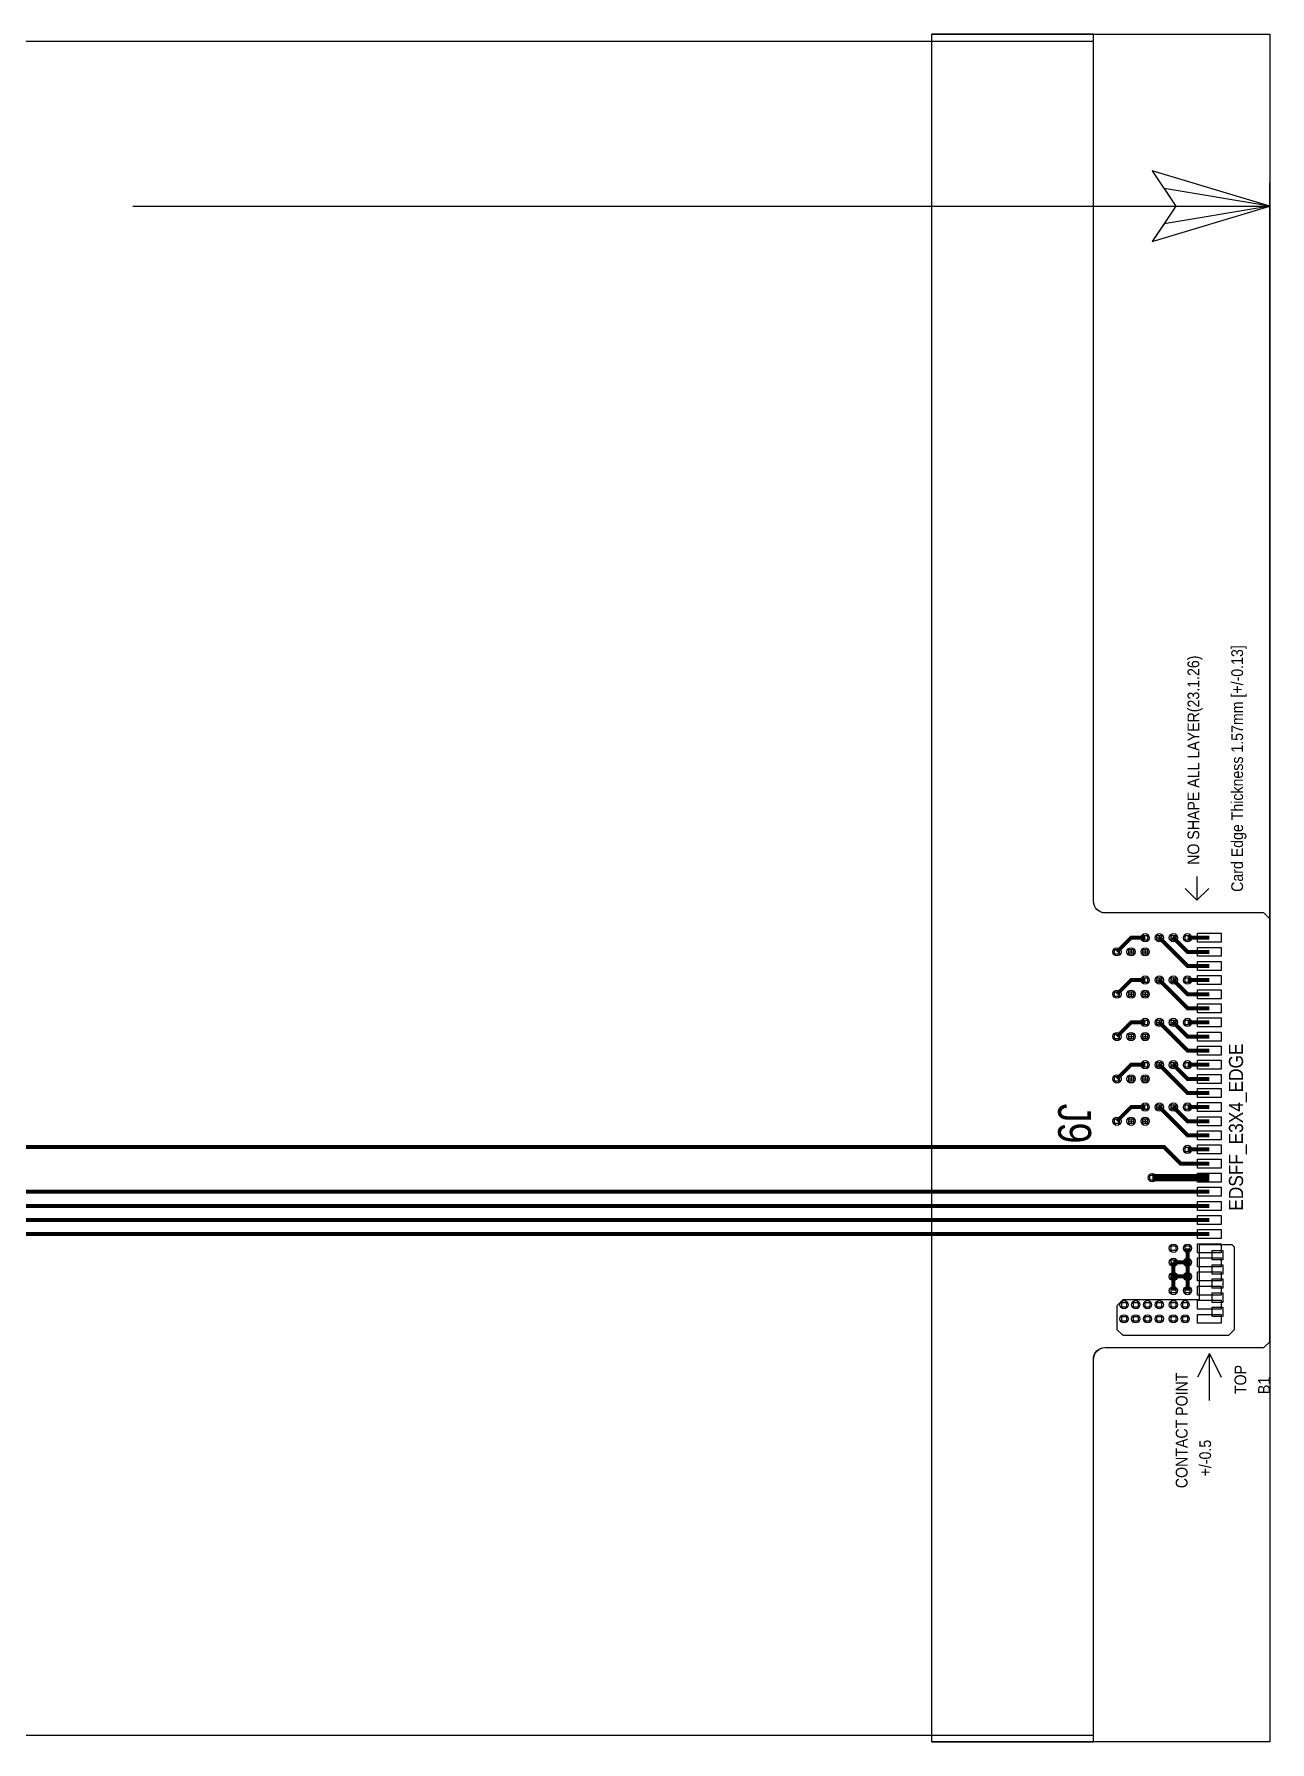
# Model space of a CAD drawing. Extents: x -65 to 700, y -155 to 755.
# Drawn here: x 72.5 to 125, y 374.7 to 447.3 of the extents above; entities that cross this region are included whole.
import ezdxf
from ezdxf.enums import TextEntityAlignment as Align

# ---------------------------------------------------------------- set-up
doc = ezdxf.new("R2010")
doc.units = 0
for name, color, linetype in [('BOARD_GEOMETRY_DIMENSION', 212, 'CONTINUOUS'), ('BOARD_GEOMETRY_OUTLINE', 254, 'CONTINUOUS'), ('COMPONENT_VALUE_ASSEMBLY_TOP', 254, 'CONTINUOUS'), ('ETCH_TOP', 72, 'CONTINUOUS'), ('MANUFACTURING_NCBACKDRILL-1-4', 85, 'CONTINUOUS'), ('MANUFACTURING_NCBACKDRILL-16-4', 85, 'CONTINUOUS'), ('MANUFACTURING_NCLEGEND-1-16', 85, 'CONTINUOUS'), ('PACKAGE_GEOMETRY_ASSEMBLY_TOP', 142, 'CONTINUOUS'), ('PACKAGE_GEOMETRY_PLACE_BOUND_TO', 85, 'CONTINUOUS'), ('PIN_TOP', 72, 'CONTINUOUS'), ('REF_DES_SILKSCREEN_TOP', 150, 'CONTINUOUS'), ('VIA_CLASS_TOP', 72, 'CONTINUOUS')]:
    doc.layers.add(name, color=color, linetype=linetype)

# ---------------------------------------------------------------- blocks, each defined once
blk = doc.blocks.new('FIGURE_SQUARE')
blk.add_lwpolyline([(-0.5, -0.5), (-0.5, 0.5), (0.5, 0.5), (0.5, -0.5)], close=True)
blk = doc.blocks.new('FIGURE_CROSS')
for points in [[(-0.5, 0), (0.5, 0)], [(0, 0.5), (0, -0.5)]]:
    blk.add_lwpolyline(points)

msp = doc.modelspace()

# ---------------------------------------------------------------- linework, layer by layer
at = {"layer": 'BOARD_GEOMETRY_DIMENSION'}
for points in [[(120, 438.5), (125, 440), (120, 441.5), (121, 440), (120, 438.5)], [(125, 440), (120.5, 440.75), (121, 440), (125, 440), (120.5, 439.25), (120, 438.5)], [(125, 409.4341), (125, 441)], [(76.659, 440), (125, 440)]]:
    msp.add_lwpolyline(points, dxfattribs=at)
at = {"layer": 'BOARD_GEOMETRY_OUTLINE'}
msp.add_lwpolyline([(0, 375), (117.5, 375), (117.5, 390.975, -0.429311), (118, 391.475), (124.75, 391.475), (125, 391.725), (125, 409.705), (124.75, 409.955), (118, 409.955, -0.410035), (117.5, 410.455), (117.5, 447), (0, 447)], format="xyb", close=True, dxfattribs=at)
at = {"layer": 'ETCH_TOP'}
for points, const_width in [([(119.7, 408.9), (119.1, 408.9), (118.5, 408.3)], 0.169), ([(122.43, 407.7), (121.5, 407.7), (120.3, 408.9)], 0.171), ([(122.43, 408.3), (121.5, 408.3), (120.9, 408.9)], 0.171), ([(122.43, 408.9), (121.5, 408.9)], 0.169), ([(119.7, 407.1), (119.1, 407.1), (118.5, 406.5)], 0.169), ([(122.43, 405.9), (121.5, 405.9), (120.3, 407.1)], 0.171), ([(122.43, 406.5), (121.5, 406.5), (120.9, 407.1)], 0.171), ([(122.43, 407.1), (121.5, 407.1)], 0.169), ([(119.7, 405.3), (119.1, 405.3), (118.5, 404.7)], 0.169), ([(122.43, 404.1), (121.5, 404.1), (120.3, 405.3)], 0.171), ([(122.43, 404.7), (121.5, 404.7), (120.9, 405.3)], 0.171), ([(122.43, 405.3), (121.5, 405.3)], 0.169), ([(119.7, 403.5), (119.1, 403.5), (118.5, 402.9)], 0.169), ([(122.43, 402.3), (121.5, 402.3), (120.3, 403.5)], 0.171), ([(122.43, 402.9), (121.5, 402.9), (120.9, 403.5)], 0.171), ([(122.43, 403.5), (121.5, 403.5)], 0.169), ([(119.7, 401.7), (119.1, 401.7), (118.5, 401.1)], 0.169), ([(122.43, 400.5), (121.5, 400.5), (120.3, 401.7)], 0.171), ([(122.43, 401.1), (121.5, 401.1), (120.9, 401.7)], 0.171), ([(122.43, 401.7), (121.5, 401.7)], 0.169), ([(66.0001, 400), (111.0001, 400)], 0.169), ([(122.43, 399.3), (121.2, 399.3), (120.5, 400), (111.0001, 400)], 0.169), ([(122.43, 399.9), (121.5, 399.9)], 0.169), ([(122.43, 398.7), (120, 398.7)], 0.3), ([(61.9001, 398.1), (106.9001, 398.1)], 0.169), ([(122.43, 398.1), (106.9001, 398.1)], 0.169), ([(59.5, 397.5), (104.5, 397.5)], 0.169), ([(122.43, 397.5), (104.5, 397.5)], 0.169), ([(57.1001, 396.9), (102.1001, 396.9)], 0.169), ([(122.43, 396.9), (102.1001, 396.9)], 0.169), ([(54.7001, 396.3), (99.7001, 396.3)], 0.169), ([(99.7001, 396.3), (122.43, 396.3)], 0.169), ([(121.5, 395.7), (121.5, 395.1)], 0.169), ([(121.5, 395.1), (120.9, 395.1)], 0.169), ([(120.9, 394.5), (120.9, 395.1)], 0.169), ([(121.5, 394.5), (121.5, 395.1)], 0.169), ([(120.9, 393.9), (120.9, 394.5)], 0.169), ([(120.9, 394.5), (121.5, 394.5)], 0.169), ([(121.5, 394.5), (121.5, 393.9)], 0.169)]:
    msp.add_lwpolyline(points, dxfattribs=dict(at, const_width=const_width))
for points in [[(122, 395.85), (122, 393.5), (118.75, 393.5), (118.5, 393.25), (118.5, 392.25), (118.75, 392), (123.25, 392), (123.5, 392.25), (123.5, 395.75), (123.4, 395.85)], [(122.55, 395.2), (122.55, 395.6), (123, 395.6), (123, 395.2)], [(122.55, 394.6), (122.55, 395), (123, 395), (123, 394.6)], [(122.55, 394), (122.55, 394.4), (123, 394.4), (123, 394)], [(122.55, 393.4), (122.55, 393.8), (123, 393.8), (123, 393.4)], [(122.55, 392.8), (122.55, 393.2), (123, 393.2), (123, 392.8)]]:
    msp.add_lwpolyline(points, close=True, dxfattribs=at)
at = {"layer": 'PACKAGE_GEOMETRY_ASSEMBLY_TOP'}
msp.add_lwpolyline([(110.632, 374.715), (117.5, 374.715), (117.5, 390.975, -0.414214), (118, 391.475), (124.75, 391.475), (125, 391.725), (125, 409.705), (124.75, 409.955), (118, 409.955, -0.414214), (117.5, 410.455), (117.5, 447.315), (110.632, 447.315)], format="xyb", dxfattribs=at)
for points in [[(121.9, 411.5), (121.9, 410.5), (121.4, 411)], [(121.9, 410.5), (122.4, 411)], [(122.43, 389.225), (122.43, 391.225), (121.93, 390.225)], [(122.43, 391.225), (122.93, 390.225)]]:
    msp.add_lwpolyline(points, dxfattribs=at)
at = {"layer": 'PACKAGE_GEOMETRY_PLACE_BOUND_TO'}
msp.add_lwpolyline([(125, 374.715), (110.632, 374.715), (110.632, 447.315), (125, 447.315)], close=True, dxfattribs=at)
at = {"layer": 'PIN_TOP'}
for points in [[(122.93, 408.71), (121.93, 408.71), (121.93, 409.09), (122.93, 409.09)], [(122.93, 408.11), (121.93, 408.11), (121.93, 408.49), (122.93, 408.49)], [(122.93, 407.51), (121.93, 407.51), (121.93, 407.89), (122.93, 407.89)], [(122.93, 406.91), (121.93, 406.91), (121.93, 407.29), (122.93, 407.29)], [(122.93, 406.31), (121.93, 406.31), (121.93, 406.69), (122.93, 406.69)], [(122.93, 405.71), (121.93, 405.71), (121.93, 406.09), (122.93, 406.09)], [(122.93, 405.11), (121.93, 405.11), (121.93, 405.49), (122.93, 405.49)], [(122.93, 404.51), (121.93, 404.51), (121.93, 404.89), (122.93, 404.89)], [(122.93, 403.91), (121.93, 403.91), (121.93, 404.29), (122.93, 404.29)], [(122.93, 403.31), (121.93, 403.31), (121.93, 403.69), (122.93, 403.69)], [(122.93, 402.71), (121.93, 402.71), (121.93, 403.09), (122.93, 403.09)], [(122.93, 402.11), (121.93, 402.11), (121.93, 402.49), (122.93, 402.49)], [(122.93, 401.51), (121.93, 401.51), (121.93, 401.89), (122.93, 401.89)], [(122.93, 400.91), (121.93, 400.91), (121.93, 401.29), (122.93, 401.29)], [(122.93, 400.31), (121.93, 400.31), (121.93, 400.69), (122.93, 400.69)], [(122.93, 399.71), (121.93, 399.71), (121.93, 400.09), (122.93, 400.09)], [(122.93, 399.11), (121.93, 399.11), (121.93, 399.49), (122.93, 399.49)], [(122.93, 398.51), (121.93, 398.51), (121.93, 398.89), (122.93, 398.89)], [(122.93, 397.91), (121.93, 397.91), (121.93, 398.29), (122.93, 398.29)], [(122.93, 397.31), (121.93, 397.31), (121.93, 397.69), (122.93, 397.69)], [(122.93, 396.71), (121.93, 396.71), (121.93, 397.09), (122.93, 397.09)], [(122.93, 396.11), (121.93, 396.11), (121.93, 396.49), (122.93, 396.49)], [(122.93, 395.51), (121.93, 395.51), (121.93, 395.89), (122.93, 395.89)], [(122.93, 394.91), (121.93, 394.91), (121.93, 395.29), (122.93, 395.29)], [(122.93, 394.31), (121.93, 394.31), (121.93, 394.69), (122.93, 394.69)], [(122.93, 393.71), (121.93, 393.71), (121.93, 394.09), (122.93, 394.09)], [(122.93, 393.11), (121.93, 393.11), (121.93, 393.49), (122.93, 393.49)], [(122.93, 392.51), (121.93, 392.51), (121.93, 392.89), (122.93, 392.89)]]:
    msp.add_lwpolyline(points, close=True, dxfattribs=at)
at = {"layer": 'VIA_CLASS_TOP'}
for centre in [(119.7, 408.9), (120.3, 408.9), (120.9, 408.9), (121.5, 408.9), (118.5, 408.3), (119.1, 408.3), (119.7, 408.3), (118.5, 406.5), (119.1, 406.5), (119.7, 407.1), (119.7, 406.5), (120.3, 407.1), (120.9, 407.1), (121.5, 407.1), (119.7, 405.3), (120.3, 405.3), (120.9, 405.3), (121.5, 405.3), (118.5, 404.7), (119.1, 404.7), (119.7, 404.7), (119.7, 403.5), (120.3, 403.5), (120.9, 403.5), (121.5, 403.5), (118.5, 402.9), (119.1, 402.9), (119.7, 402.9), (119.7, 401.7), (120.3, 401.7), (120.9, 401.7), (121.5, 401.7), (118.5, 401.1), (119.1, 401.1), (119.7, 401.1), (121.5, 399.9), (120, 398.7), (120.9, 395.7), (121.5, 395.7), (120.9, 395.1), (121.5, 395.1), (120.9, 394.5), (121.5, 394.5), (120.9, 393.9), (121.5, 393.9), (118.8, 393.3), (118.8, 392.7), (119.3, 393.3), (119.3, 392.7), (119.8, 393.3), (119.8, 392.7), (120.3, 393.3), (120.3, 392.7), (120.9, 393.3), (120.9, 392.7), (121.4, 393.3), (121.4, 392.7)]:
    msp.add_circle(centre, 0.175, dxfattribs=at)

# ---------------------------------------------------------------- block references
at = {"layer": 'MANUFACTURING_NCBACKDRILL-1-4', "xscale": 0.2, "yscale": 0.2}
for p in [(119.1, 408.3), (119.7, 408.3), (119.1, 406.5), (119.7, 406.5), (119.1, 404.7), (119.7, 404.7), (119.1, 402.9), (119.7, 402.9), (119.1, 401.1), (119.7, 401.1)]:
    msp.add_blockref('FIGURE_CROSS', p, dxfattribs=at)
at = {"layer": 'MANUFACTURING_NCBACKDRILL-16-4', "xscale": 0.2, "yscale": 0.2}
for p in [(120.3, 408.9), (120.9, 408.9), (120.3, 407.1), (120.9, 407.1), (120.3, 405.3), (120.9, 405.3), (120.3, 403.5), (120.9, 403.5), (120.3, 401.7), (120.9, 401.7)]:
    msp.add_blockref('FIGURE_CROSS', p, dxfattribs=at)
at = {"layer": 'MANUFACTURING_NCLEGEND-1-16', "xscale": 0.2, "yscale": 0.2}
for p in [(119.7, 408.9), (120.3, 408.9), (120.9, 408.9), (121.5, 408.9), (118.5, 408.3), (119.1, 408.3), (119.7, 408.3), (118.5, 406.5), (119.1, 406.5), (119.7, 407.1), (119.7, 406.5), (120.3, 407.1), (120.9, 407.1), (121.5, 407.1), (119.7, 405.3), (120.3, 405.3), (120.9, 405.3), (121.5, 405.3), (118.5, 404.7), (119.1, 404.7), (119.7, 404.7), (118.5, 402.9), (119.1, 402.9), (119.7, 403.5), (119.7, 402.9), (120.3, 403.5), (120.9, 403.5), (121.5, 403.5), (119.7, 401.7), (120.3, 401.7), (120.9, 401.7), (121.5, 401.7), (118.5, 401.1), (119.1, 401.1), (119.7, 401.1), (121.5, 399.9), (120, 398.7), (120.9, 395.7), (121.5, 395.7), (120.9, 395.1), (121.5, 395.1), (120.9, 394.5), (121.5, 394.5), (120.9, 393.9), (121.5, 393.9), (118.8, 393.3), (118.8, 392.7), (119.3, 393.3), (119.3, 392.7), (119.8, 393.3), (119.8, 392.7), (120.3, 393.3), (120.3, 392.7), (120.9, 393.3), (120.9, 392.7), (121.4, 393.3), (121.4, 392.7)]:
    msp.add_blockref('FIGURE_SQUARE', p, dxfattribs=at)

# ---------------------------------------------------------------- texts
at = {"layer": 'COMPONENT_VALUE_ASSEMBLY_TOP', "width": 0.916667}
msp.add_text('EDSFF_E3X4_EDGE', height=0.6, rotation=90, dxfattribs=at).set_placement((123.86, 400.85), align=Align.CENTER)
at = {"layer": 'PACKAGE_GEOMETRY_ASSEMBLY_TOP', "width": 0.9}
for s, p in [('Card Edge Thickness 1.57mm [+/-0.13]', (123.86, 410.85)), ('NO SHAPE ALL LAYER(23.1.26)', (122, 412)), ('TOP', (124, 389.5)), ('CONTACT POINT', (121.5, 385.5)), ('B1', (125, 389.5)), ('+/-0.5', (122.5, 386))]:
    msp.add_text(s, height=0.5, rotation=90, dxfattribs=at).set_placement(p)
at = {"layer": 'REF_DES_SILKSCREEN_TOP', "width": 0.857143}
msp.add_text('J9', height=1.4, rotation=270, dxfattribs=at).set_placement((116, 401), align=Align.CENTER)

doc.saveas('drawing.dxf')
